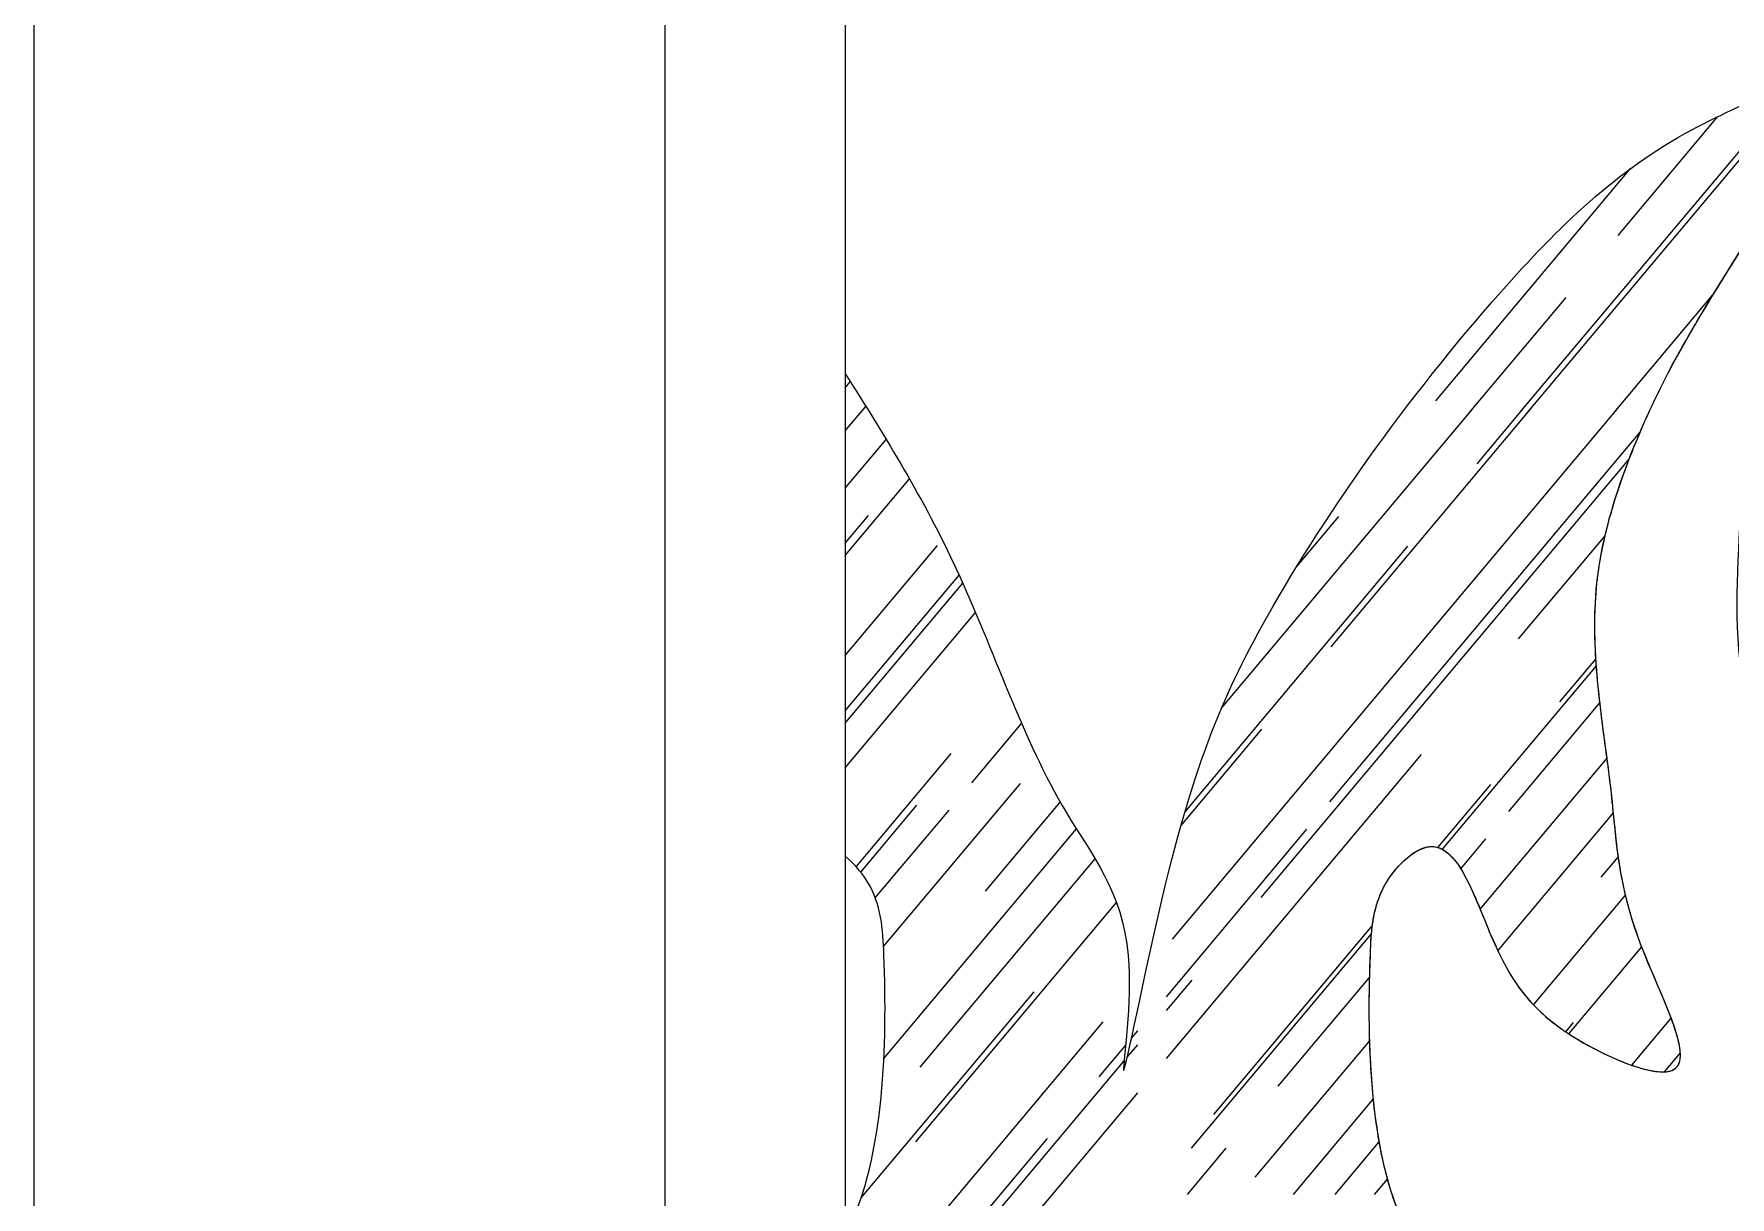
# Model space of a CAD drawing. Header units: millimetres. Extents: x 512961 to 1001058, y -961995 to -458543.
# Drawn here: x 934719.5 to 934907.7, y -884300.5 to -884171.4 of the extents above; entities that cross this region are included whole.
import ezdxf

# ---------------------------------------------------------------- set-up
doc = ezdxf.new("R2010")
doc.units = ezdxf.units.MM
doc.header["$MEASUREMENT"] = 0
doc.layers.add('内线', color=8, linetype='CONTINUOUS')
doc.layers.add('填充', color=250, linetype='CONTINUOUS', lineweight=25)
doc.layers.add('家具外线总', color=147, linetype='CONTINUOUS', lineweight=13)

msp = doc.modelspace()

# ---------------------------------------------------------------- linework, layer by layer
at = {"layer": '内线'}
msp.add_line((934809.5, -883011.33), (934809.5, -885159.02), dxfattribs=at)
at = {"layer": '填充'}
for p, q in [((934885.18, -884213.43), (934941.26, -884146.6)), ((934884.35, -884213.43), (934917.65, -884173.75)), ((934895.24, -884193.77), (934906.31, -884180.58)), ((934875, -884212.12), (934896.62, -884186.36)), ((934894.8, -884213.43), (934905.76, -884200.37)), ((934878.75, -884213.43), (934889.48, -884200.64)), ((934809.5, -884210.69), (934810.06, -884210.01)), ((934809.5, -884215.46), (934811.78, -884212.74)), ((934845.79, -884271.84), (934895.12, -884213.05)), ((934851.25, -884246.2), (934879.07, -884213.05)), ((934863.4, -884239.4), (934885.5, -884213.05)), ((934879.6, -884219.1), (934884.67, -884213.05)), ((934809.5, -884221.79), (934814.03, -884216.39)), ((934863.25, -884256.62), (934897.68, -884215.6)), ((934855.65, -884267.21), (934896.46, -884218.58)), ((934809.5, -884229.28), (934816.62, -884220.78)), ((934809.5, -884227.91), (934812.08, -884224.84)), ((934859.59, -884230.49), (934864.25, -884224.94)), ((934809.5, -884240.37), (934819.75, -884228.15)), ((934847.19, -884257.72), (934871.92, -884228.25)), ((934884.18, -884238.54), (934893.79, -884227.09)), ((934809.5, -884246.52), (934822.13, -884231.46)), ((934809.5, -884247.87), (934822.53, -884232.33)), ((934809.5, -884252.82), (934823.95, -884235.6)), ((934875.74, -884261.87), (934892.83, -884241.5)), ((934888.78, -884245.52), (934892.78, -884240.76)), ((934883.11, -884257.68), (934893.22, -884245.63)), ((934823.55, -884254.5), (934829.06, -884247.92)), ((934846.76, -884259.22), (934855.72, -884248.55)), ((934810.72, -884263.81), (934821.26, -884251.26)), ((934845.13, -884285.08), (934873.43, -884251.36)), ((934879.93, -884268.52), (934894.01, -884251.75)), ((934813.75, -884272.66), (934828.93, -884254.57)), ((934875.24, -884261.66), (934881.1, -884254.67)), ((934825.06, -884266.5), (934833.34, -884256.63)), ((934811.22, -884264.4), (934817.44, -884256.99)), ((934812.83, -884267.26), (934821.01, -884257.52)), ((934881.89, -884273.12), (934894.72, -884257.84)), ((934813.79, -884285.08), (934835.15, -884259.61)), ((934845.13, -884278.22), (934860.72, -884259.64)), ((934877.78, -884264.03), (934880.57, -884260.7)), ((934817.82, -884286.04), (934837.22, -884262.93)), ((934893.36, -884264.97), (934895.27, -884262.7)), ((934817.31, -884294.32), (934839.58, -884267.78)), ((934885.85, -884279.14), (934896.06, -884266.97)), ((934847.91, -884295.03), (934867.88, -884271.23)), ((934850.37, -884291.29), (934867.98, -884270.31)), ((934889.76, -884282.34), (934897.85, -884272.69)), ((934845.13, -884279.75), (934847.97, -884276.37)), ((934857.53, -884288.16), (934867.67, -884276.08)), ((934811.26, -884300.54), (934830.44, -884277.68)), ((934809.5, -884315.1), (934838.11, -884281)), ((934889.42, -884282.12), (934890.28, -884281.1)), ((934896.75, -884285.83), (934901.13, -884280.62)), ((934841.26, -884282.83), (934841.95, -884282.02)), ((934854.97, -884298.26), (934867.68, -884283.12)), ((934837.68, -884287.1), (934840.62, -884283.6)), ((934840.79, -884284.92), (934841.95, -884283.55)), ((934900.37, -884286.55), (934902.14, -884284.45)), ((934809.7, -884321.98), (934840.44, -884285.35)), ((934813.07, -884323.29), (934841.95, -884288.88)), ((934859.21, -884300.15), (934868.09, -884289.57)), ((934809.5, -884320.69), (934831.92, -884293.97)), ((934863.84, -884300.15), (934868.74, -884294.31)), ((934847.47, -884300.15), (934851.77, -884295.03)), ((934868.22, -884300.15), (934869.65, -884298.45))]:
    msp.add_line(p, q, dxfattribs=at)
for points, knots in [([(935025.76, -884358.52), (935028.65, -884352.45), (935043.38, -884346.35), (935061.81, -884345.07), (935072.96, -884355.99), (935075.91, -884375.03), (935045.48, -884393.55), (935025.57, -884396.48), (934989.49, -884402.04), (935006.59, -884385.62), (935006.4, -884376.21), (935007.79, -884361.44), (934983.68, -884384.86), (934960.43, -884382.25), (934928.05, -884385.31), (934906.22, -884378.24), (934888.88, -884366.15), (934873.98, -884354.01), (934869.95, -884338.44), (934863.65, -884328.3), (934872.04, -884318.93), (934876.96, -884328.93), (934882.22, -884334.74), (934890.24, -884337.49), (934897.48, -884339.34), (934906.73, -884331.89), (934889.59, -884330.42), (934884.16, -884318.41), (934871.13, -884307.07), (934867.53, -884290.04), (934867.56, -884276.02), (934868.12, -884265.95), (934876.27, -884258.5), (934881.56, -884273.54), (934886.56, -884281.92), (934906.83, -884290.46), (934895.35, -884269.87), (934894.87, -884254.25), (934890.87, -884234.49), (934897.98, -884213.35), (934905.67, -884200.14), (934924.33, -884171.4), (934908.96, -884204.29), (934909.33, -884221.25), (934907.43, -884240.99), (934914.4, -884261.18), (934929.18, -884271.22), (934943.82, -884282.36), (934956.56, -884277.68), (934970.17, -884276.15), (934979.04, -884264.77), (934991.28, -884254.02), (934991.65, -884237.29), (934984.85, -884223.39), (934972.81, -884222.63), (934959.41, -884222.31), (934959.47, -884233.32), (934957.43, -884241.31), (934962.96, -884247.32), (934968.42, -884251.54), (934977.25, -884246.19), (934969.99, -884257.07), (934961.09, -884260.44), (934948.19, -884260.71), (934933.14, -884257.66), (934928.98, -884240.25), (934930.36, -884219.72), (934928.18, -884189.89), (934953.5, -884146.24), (934994.61, -884112.67), (935029.15, -884099.67), (935066.55, -884069.23), (935031.8, -884110.44), (935035.69, -884133.71), (935033.46, -884157.27), (935041.68, -884172.91), (935057.3, -884183.27), (935073.8, -884193.57), (935090, -884192.43), (935101.61, -884191.96), (935107.34, -884178.2), (935113.99, -884200.86), (935110.55, -884218.85), (935093.1, -884229.3), (935077.32, -884231.75), (935063.4, -884233.26), (935050.34, -884230.62), (935033.95, -884230.73), (935017.23, -884237.21), (935002.65, -884246.55), (934995.29, -884253.87), (934992.8, -884258.21)], [1355.526844, 1355.526844, 1355.526844, 1355.526844, 1372.400745, 1390.948073, 1398.050741, 1409.824909, 1433.586337, 1470.404263, 1481.780508, 1494.475116, 1505.828489, 1511.648297, 1521.48889, 1558.508165, 1580.726358, 1600.130965, 1614.650722, 1634.283256, 1645.425156, 1655.429948, 1660.662688, 1668.328576, 1674.874816, 1681.752049, 1688.632786, 1693.879778, 1701.93332, 1714.834721, 1728.17107, 1743.310806, 1756.527458, 1763.580454, 1768.658485, 1777.754104, 1790.391773, 1800.677796, 1812.767516, 1826.938686, 1846.52064, 1860.41709, 1879.943153, 1894.942657, 1912.802738, 1930.895993, 1947.219853, 1960.003158, 1982.553097, 1991.188355, 2003.612399, 2013.617734, 2024.60486, 2038.108556, 2053.115786, 2063.445065, 2072.478565, 2082.88009, 2089.440644, 2096.404622, 2102.723546, 2108.241897, 2113.248322, 2117.565347, 2129.320544, 2140.575182, 2148.962334, 2165.444451, 2177.669117, 2202.605211, 2237.727752, 2300.505756, 2323.475444, 2347.159231, 2371.021139, 2401.732902, 2414.796715, 2428.381152, 2443.520287, 2461.732517, 2475.112894, 2483.761766, 2489.660037, 2499.724815, 2515.289536, 2530.764311, 2545.874959, 2555.013427, 2565.721837, 2579.098316, 2595.53645, 2610.032472, 2622.06496, 2622.06496, 2622.06496, 2622.06496]), ([(935025.76, -884358.52), (935028.65, -884352.45), (935043.38, -884346.35), (935061.81, -884345.07), (935072.96, -884355.99), (935075.91, -884375.03), (935045.48, -884393.55), (935025.57, -884396.48), (934989.49, -884402.04), (935006.59, -884385.62), (935006.4, -884376.21), (935007.79, -884361.44), (934983.68, -884384.86), (934960.43, -884382.25), (934928.05, -884385.31), (934906.22, -884378.24), (934888.88, -884366.15), (934873.98, -884354.01), (934869.95, -884338.44), (934863.65, -884328.3), (934872.04, -884318.93), (934876.96, -884328.93), (934882.22, -884334.74), (934890.24, -884337.49), (934897.48, -884339.34), (934906.73, -884331.89), (934889.59, -884330.42), (934884.16, -884318.41), (934871.13, -884307.07), (934867.53, -884290.04), (934867.56, -884276.02), (934868.12, -884265.95), (934876.27, -884258.5), (934881.56, -884273.54), (934886.56, -884281.92), (934906.83, -884290.46), (934895.35, -884269.87), (934894.87, -884254.25), (934890.87, -884234.49), (934897.98, -884213.35), (934905.67, -884200.14), (934924.33, -884171.4), (934908.96, -884204.29), (934909.33, -884221.25), (934907.43, -884240.99), (934914.4, -884261.18), (934929.18, -884271.22), (934943.82, -884282.36), (934956.56, -884277.68), (934970.17, -884276.15), (934979.04, -884264.77), (934991.28, -884254.02), (934991.65, -884237.29), (934984.85, -884223.39), (934972.81, -884222.63), (934959.41, -884222.31), (934959.47, -884233.32), (934957.43, -884241.31), (934962.96, -884247.32), (934968.42, -884251.54), (934977.25, -884246.19), (934969.99, -884257.07), (934961.09, -884260.44), (934948.19, -884260.71), (934933.14, -884257.66), (934928.98, -884240.25), (934930.36, -884219.72), (934928.18, -884189.89), (934953.5, -884146.24), (934994.61, -884112.67), (935029.15, -884099.67), (935066.55, -884069.23), (935031.8, -884110.44), (935035.69, -884133.71), (935033.46, -884157.27), (935041.68, -884172.91), (935057.3, -884183.27), (935073.8, -884193.57), (935090, -884192.43), (935101.61, -884191.96), (935107.34, -884178.2), (935113.99, -884200.86), (935110.55, -884218.85), (935093.1, -884229.3), (935077.32, -884231.75), (935063.4, -884233.26), (935050.34, -884230.62), (935033.95, -884230.73), (935017.23, -884237.21), (935002.65, -884246.55), (934995.29, -884253.87), (934992.8, -884258.21)], [1355.526844, 1355.526844, 1355.526844, 1355.526844, 1372.400745, 1390.948073, 1398.050741, 1409.824909, 1433.586337, 1470.404263, 1481.780508, 1494.475116, 1505.828489, 1511.648297, 1521.48889, 1558.508165, 1580.726358, 1600.130965, 1614.650722, 1634.283256, 1645.425156, 1655.429948, 1660.662688, 1668.328576, 1674.874816, 1681.752049, 1688.632786, 1693.879778, 1701.93332, 1714.834721, 1728.17107, 1743.310806, 1756.527458, 1763.580454, 1768.658485, 1777.754104, 1790.391773, 1800.677796, 1812.767516, 1826.938686, 1846.52064, 1860.41709, 1879.943153, 1894.942657, 1912.802738, 1930.895993, 1947.219853, 1960.003158, 1982.553097, 1991.188355, 2003.612399, 2013.617734, 2024.60486, 2038.108556, 2053.115786, 2063.445065, 2072.478565, 2082.88009, 2089.440644, 2096.404622, 2102.723546, 2108.241897, 2113.248322, 2117.565347, 2129.320544, 2140.575182, 2148.962334, 2165.444451, 2177.669117, 2202.605211, 2237.727752, 2300.505756, 2323.475444, 2347.159231, 2371.021139, 2401.732902, 2414.796715, 2428.381152, 2443.520287, 2461.732517, 2475.112894, 2483.761766, 2489.660037, 2499.724815, 2515.289536, 2530.764311, 2545.874959, 2555.013427, 2565.721837, 2579.098316, 2595.53645, 2610.032472, 2622.06496, 2622.06496, 2622.06496, 2622.06496]), ([(935025.76, -884358.52), (935028.65, -884352.45), (935043.38, -884346.35), (935061.81, -884345.07), (935072.96, -884355.99), (935075.91, -884375.03), (935045.48, -884393.55), (935025.57, -884396.48), (934989.49, -884402.04), (935006.59, -884385.62), (935006.4, -884376.21), (935007.79, -884361.44), (934983.68, -884384.86), (934960.43, -884382.25), (934928.05, -884385.31), (934906.22, -884378.24), (934888.88, -884366.15), (934873.98, -884354.01), (934869.95, -884338.44), (934863.65, -884328.3), (934872.04, -884318.93), (934876.96, -884328.93), (934882.22, -884334.74), (934890.24, -884337.49), (934897.48, -884339.34), (934906.73, -884331.89), (934889.59, -884330.42), (934884.16, -884318.41), (934871.13, -884307.07), (934867.53, -884290.04), (934867.56, -884276.02), (934868.12, -884265.95), (934876.27, -884258.5), (934881.56, -884273.54), (934886.56, -884281.92), (934906.83, -884290.46), (934895.35, -884269.87), (934894.87, -884254.25), (934890.87, -884234.49), (934897.98, -884213.35), (934905.67, -884200.14), (934924.33, -884171.4), (934908.96, -884204.29), (934909.33, -884221.25), (934907.43, -884240.99), (934914.4, -884261.18), (934929.18, -884271.22), (934943.82, -884282.36), (934956.56, -884277.68), (934970.17, -884276.15), (934979.04, -884264.77), (934991.28, -884254.02), (934991.65, -884237.29), (934984.85, -884223.39), (934972.81, -884222.63), (934959.41, -884222.31), (934959.47, -884233.32), (934957.43, -884241.31), (934962.96, -884247.32), (934968.42, -884251.54), (934977.25, -884246.19), (934969.99, -884257.07), (934961.09, -884260.44), (934948.19, -884260.71), (934933.14, -884257.66), (934928.98, -884240.25), (934930.36, -884219.72), (934928.18, -884189.89), (934953.5, -884146.24), (934994.61, -884112.67), (935029.15, -884099.67), (935066.55, -884069.23), (935031.8, -884110.44), (935035.69, -884133.71), (935033.46, -884157.27), (935041.68, -884172.91), (935057.3, -884183.27), (935073.8, -884193.57), (935090, -884192.43), (935101.61, -884191.96), (935107.34, -884178.2), (935113.99, -884200.86), (935110.55, -884218.85), (935093.1, -884229.3), (935077.32, -884231.75), (935063.4, -884233.26), (935050.34, -884230.62), (935033.95, -884230.73), (935017.23, -884237.21), (935002.65, -884246.55), (934995.29, -884253.87), (934992.8, -884258.21)], [1355.526844, 1355.526844, 1355.526844, 1355.526844, 1372.400745, 1390.948073, 1398.050741, 1409.824909, 1433.586337, 1470.404263, 1481.780508, 1494.475116, 1505.828489, 1511.648297, 1521.48889, 1558.508165, 1580.726358, 1600.130965, 1614.650722, 1634.283256, 1645.425156, 1655.429948, 1660.662688, 1668.328576, 1674.874816, 1681.752049, 1688.632786, 1693.879778, 1701.93332, 1714.834721, 1728.17107, 1743.310806, 1756.527458, 1763.580454, 1768.658485, 1777.754104, 1790.391773, 1800.677796, 1812.767516, 1826.938686, 1846.52064, 1860.41709, 1879.943153, 1894.942657, 1912.802738, 1930.895993, 1947.219853, 1960.003158, 1982.553097, 1991.188355, 2003.612399, 2013.617734, 2024.60486, 2038.108556, 2053.115786, 2063.445065, 2072.478565, 2082.88009, 2089.440644, 2096.404622, 2102.723546, 2108.241897, 2113.248322, 2117.565347, 2129.320544, 2140.575182, 2148.962334, 2165.444451, 2177.669117, 2202.605211, 2237.727752, 2300.505756, 2323.475444, 2347.159231, 2371.021139, 2401.732902, 2414.796715, 2428.381152, 2443.520287, 2461.732517, 2475.112894, 2483.761766, 2489.660037, 2499.724815, 2515.289536, 2530.764311, 2545.874959, 2555.013427, 2565.721837, 2579.098316, 2595.53645, 2610.032472, 2622.06496, 2622.06496, 2622.06496, 2622.06496]), ([(934809.5, -884209.12), (934814.05, -884216.27), (934823.29, -884231.29), (934831, -884255.48), (934842.76, -884269.59), (934838.96, -884294.61), (934846.24, -884257.71), (934854.78, -884235.81), (934877.78, -884203.42), (934900.46, -884181.26), (934919.06, -884175.84), (934922.83, -884164.26), (934912.45, -884163.66), (934902.74, -884166.18), (934887.65, -884163.02), (934873.31, -884163.15), (934860.37, -884155.77), (934849.42, -884144.38), (934847.32, -884134.66), (934842, -884114.96), (934842.48, -884119.57)], [142.968385, 142.968385, 142.968385, 142.968385, 163.975428, 188.770445, 203.259227, 213.904743, 227.989336, 257.141956, 295.271387, 318.54252, 337.517809, 339.776363, 344.405881, 355.968287, 369.33747, 380.942085, 391.45432, 406.511656, 415.340924, 426.973218, 426.973218, 426.973218, 426.973218]), ([(934809.5, -884209.12), (934814.05, -884216.27), (934823.29, -884231.29), (934831, -884255.48), (934842.76, -884269.59), (934838.96, -884294.61), (934846.24, -884257.71), (934854.78, -884235.81), (934877.78, -884203.42), (934900.46, -884181.26), (934919.06, -884175.84), (934922.83, -884164.26), (934912.45, -884163.66), (934902.74, -884166.18), (934887.65, -884163.02), (934873.31, -884163.15), (934860.37, -884155.77), (934849.42, -884144.38), (934847.43, -884135.17), (934842.92, -884118.4), (934842.5, -884118.49)], [142.968385, 142.968385, 142.968385, 142.968385, 163.975428, 188.770445, 203.259227, 213.904743, 227.989336, 257.141956, 295.271387, 318.54252, 337.517809, 339.776363, 344.405881, 355.968287, 369.33747, 380.942085, 391.45432, 406.511656, 415.340924, 425.129412, 425.129412, 425.129412, 425.129412]), ([(934899.48, -884211.63), (934901.81, -884206.82), (934904.56, -884202.21), (934908.58, -884195.85), (934908.58, -884195.84)], [1865.110539, 1865.110539, 1865.110539, 1865.110539, 1879.943153, 1879.952783, 1879.952783, 1879.952783, 1879.952783]), ([(934899.48, -884211.63), (934901.81, -884206.82), (934904.56, -884202.21), (934908.58, -884195.85), (934908.58, -884195.84)], [1865.110539, 1865.110539, 1865.110539, 1865.110539, 1879.943153, 1879.952783, 1879.952783, 1879.952783, 1879.952783]), ([(934899.48, -884211.63), (934901.81, -884206.82), (934904.56, -884202.21), (934908.58, -884195.85), (934908.58, -884195.84)], [1865.110539, 1865.110539, 1865.110539, 1865.110539, 1879.943153, 1879.952783, 1879.952783, 1879.952783, 1879.952783]), ([(934899.48, -884211.63), (934901.81, -884206.82), (934904.56, -884202.21), (934908.58, -884195.85), (934908.58, -884195.84)], [1865.110539, 1865.110539, 1865.110539, 1865.110539, 1879.943153, 1879.952783, 1879.952783, 1879.952783, 1879.952783]), ([(934895.23, -884222), (934895.89, -884220.03), (934897.28, -884216.41), (934898.74, -884213.15), (934899.48, -884211.63)], [1855.21571, 1855.21571, 1855.21571, 1855.21571, 1860.41709, 1865.110539, 1865.110539, 1865.110539, 1865.110539]), ([(934895.23, -884222), (934895.89, -884220.03), (934897.28, -884216.41), (934898.74, -884213.15), (934899.48, -884211.63)], [1855.21571, 1855.21571, 1855.21571, 1855.21571, 1860.41709, 1865.110539, 1865.110539, 1865.110539, 1865.110539]), ([(934895.23, -884222), (934895.89, -884220.03), (934897.28, -884216.41), (934898.74, -884213.15), (934899.48, -884211.63)], [1855.21571, 1855.21571, 1855.21571, 1855.21571, 1860.41709, 1865.110539, 1865.110539, 1865.110539, 1865.110539]), ([(934895.23, -884222), (934895.89, -884220.03), (934897.28, -884216.41), (934898.74, -884213.15), (934899.48, -884211.63)], [1855.21571, 1855.21571, 1855.21571, 1855.21571, 1860.41709, 1865.110539, 1865.110539, 1865.110539, 1865.110539]), ([(934892.65, -884236.79), (934892.66, -884235.3), (934892.76, -884233.28), (934893.01, -884231.28), (934893.09, -884230.77)], [1842.847174, 1842.847174, 1842.847174, 1842.847174, 1846.52064, 1847.794588, 1847.794588, 1847.794588, 1847.794588]), ([(934892.65, -884236.79), (934892.66, -884235.3), (934892.76, -884233.28), (934893.01, -884231.28), (934893.09, -884230.77)], [1842.847174, 1842.847174, 1842.847174, 1842.847174, 1846.52064, 1847.794588, 1847.794588, 1847.794588, 1847.794588]), ([(934892.65, -884236.79), (934892.66, -884235.3), (934892.76, -884233.28), (934893.01, -884231.28), (934893.09, -884230.77)], [1842.847174, 1842.847174, 1842.847174, 1842.847174, 1846.52064, 1847.794588, 1847.794588, 1847.794588, 1847.794588]), ([(934892.65, -884236.79), (934892.66, -884235.3), (934892.76, -884233.28), (934893.01, -884231.28), (934893.09, -884230.77)], [1842.847174, 1842.847174, 1842.847174, 1842.847174, 1846.52064, 1847.794588, 1847.794588, 1847.794588, 1847.794588]), ([(934894.65, -884257.22), (934894.6, -884256.7), (934894.22, -884253.05), (934893.63, -884249.19), (934893.24, -884245.8)], [1825.531223, 1825.531223, 1825.531223, 1825.531223, 1826.938686, 1835.426052, 1835.426052, 1835.426052, 1835.426052]), ([(934894.65, -884257.22), (934894.6, -884256.7), (934894.22, -884253.05), (934893.63, -884249.19), (934893.24, -884245.8)], [1825.531223, 1825.531223, 1825.531223, 1825.531223, 1826.938686, 1835.426052, 1835.426052, 1835.426052, 1835.426052]), ([(934894.65, -884257.22), (934894.6, -884256.7), (934894.22, -884253.05), (934893.63, -884249.19), (934893.24, -884245.8)], [1825.531223, 1825.531223, 1825.531223, 1825.531223, 1826.938686, 1835.426052, 1835.426052, 1835.426052, 1835.426052]), ([(934894.65, -884257.22), (934894.6, -884256.7), (934894.22, -884253.05), (934893.63, -884249.19), (934893.24, -884245.8)], [1825.531223, 1825.531223, 1825.531223, 1825.531223, 1826.938686, 1835.426052, 1835.426052, 1835.426052, 1835.426052]), ([(934874.22, -884261.59), (934874.27, -884261.58), (934874.37, -884261.57), (934874.47, -884261.56), (934874.51, -884261.56)], [1768.4813491, 1768.4813491, 1768.4813491, 1768.4813491, 1768.6584848, 1768.7905626, 1768.7905626, 1768.7905626, 1768.7905626]), ([(934874.22, -884261.59), (934874.27, -884261.58), (934874.37, -884261.57), (934874.47, -884261.56), (934874.51, -884261.56)], [1768.4813491, 1768.4813491, 1768.4813491, 1768.4813491, 1768.6584848, 1768.7905626, 1768.7905626, 1768.7905626, 1768.7905626]), ([(934874.22, -884261.59), (934874.27, -884261.58), (934874.37, -884261.57), (934874.47, -884261.56), (934874.51, -884261.56)], [1768.4813491, 1768.4813491, 1768.4813491, 1768.4813491, 1768.6584848, 1768.7905626, 1768.7905626, 1768.7905626, 1768.7905626]), ([(934874.22, -884261.59), (934874.27, -884261.58), (934874.37, -884261.57), (934874.47, -884261.56), (934874.51, -884261.56)], [1768.4813491, 1768.4813491, 1768.4813491, 1768.4813491, 1768.6584848, 1768.7905626, 1768.7905626, 1768.7905626, 1768.7905626]), ([(934809.5, -884304.8), (934811.87, -884300.11), (934814.01, -884289.31), (934813.97, -884276.02), (934813.47, -884266.89), (934810.4, -884263.36), (934809.5, -884262.65)], [1730.033475, 1730.033475, 1730.033475, 1730.033475, 1743.310806, 1756.527458, 1763.580454, 1766.308905, 1766.308905, 1766.308905, 1766.308905]), ([(934809.5, -884304.8), (934811.87, -884300.11), (934814.01, -884289.31), (934813.97, -884276.02), (934813.47, -884266.89), (934810.4, -884263.36), (934809.5, -884262.65)], [1730.033475, 1730.033475, 1730.033475, 1730.033475, 1743.310806, 1756.527458, 1763.580454, 1766.308905, 1766.308905, 1766.308905, 1766.308905]), ([(934869.31, -884265.93), (934869.42, -884265.74), (934869.69, -884265.28), (934870, -884264.82), (934870.2, -884264.56)], [1763.070115, 1763.070115, 1763.070115, 1763.070115, 1763.580454, 1764.306968, 1764.306968, 1764.306968, 1764.306968]), ([(934869.31, -884265.93), (934869.42, -884265.74), (934869.69, -884265.28), (934870, -884264.82), (934870.2, -884264.56)], [1763.070115, 1763.070115, 1763.070115, 1763.070115, 1763.580454, 1764.306968, 1764.306968, 1764.306968, 1764.306968]), ([(934869.31, -884265.93), (934869.42, -884265.74), (934869.69, -884265.28), (934870, -884264.82), (934870.2, -884264.56)], [1763.070115, 1763.070115, 1763.070115, 1763.070115, 1763.580454, 1764.306968, 1764.306968, 1764.306968, 1764.306968]), ([(934869.31, -884265.93), (934869.42, -884265.74), (934869.69, -884265.28), (934870, -884264.82), (934870.2, -884264.56)], [1763.070115, 1763.070115, 1763.070115, 1763.070115, 1763.580454, 1764.306968, 1764.306968, 1764.306968, 1764.306968]), ([(934879.77, -884268.12), (934880.09, -884268.89), (934880.54, -884270.03), (934880.98, -884271.08), (934881.12, -884271.4)], [1776.057078, 1776.057078, 1776.057078, 1776.057078, 1777.754104, 1778.530785, 1778.530785, 1778.530785, 1778.530785]), ([(934879.77, -884268.12), (934880.09, -884268.89), (934880.54, -884270.03), (934880.98, -884271.08), (934881.12, -884271.4)], [1776.057078, 1776.057078, 1776.057078, 1776.057078, 1777.754104, 1778.530785, 1778.530785, 1778.530785, 1778.530785]), ([(934879.77, -884268.12), (934880.09, -884268.89), (934880.54, -884270.03), (934880.98, -884271.08), (934881.12, -884271.4)], [1776.057078, 1776.057078, 1776.057078, 1776.057078, 1777.754104, 1778.530785, 1778.530785, 1778.530785, 1778.530785]), ([(934879.77, -884268.12), (934880.09, -884268.89), (934880.54, -884270.03), (934880.98, -884271.08), (934881.12, -884271.4)], [1776.057078, 1776.057078, 1776.057078, 1776.057078, 1777.754104, 1778.530785, 1778.530785, 1778.530785, 1778.530785]), ([(934900.39, -884278.76), (934899.52, -884276.65), (934898.4, -884274.18), (934897.56, -884271.92), (934897.49, -884271.74)], [1808.215272, 1808.215272, 1808.215272, 1808.215272, 1812.767516, 1813.162687, 1813.162687, 1813.162687, 1813.162687]), ([(934900.39, -884278.76), (934899.52, -884276.65), (934898.4, -884274.18), (934897.56, -884271.92), (934897.49, -884271.74)], [1808.215272, 1808.215272, 1808.215272, 1808.215272, 1812.767516, 1813.162687, 1813.162687, 1813.162687, 1813.162687]), ([(934900.39, -884278.76), (934899.52, -884276.65), (934898.4, -884274.18), (934897.56, -884271.92), (934897.49, -884271.74)], [1808.215272, 1808.215272, 1808.215272, 1808.215272, 1812.767516, 1813.162687, 1813.162687, 1813.162687, 1813.162687]), ([(934900.39, -884278.76), (934899.52, -884276.65), (934898.4, -884274.18), (934897.56, -884271.92), (934897.49, -884271.74)], [1808.215272, 1808.215272, 1808.215272, 1808.215272, 1812.767516, 1813.162687, 1813.162687, 1813.162687, 1813.162687]), ([(934867.66, -884276.82), (934867.68, -884275.74), (934867.72, -884274.27), (934867.78, -884272.79), (934867.8, -884272.41)], [1753.793712, 1753.793712, 1753.793712, 1753.793712, 1756.527458, 1757.504273, 1757.504273, 1757.504273, 1757.504273]), ([(934867.66, -884276.82), (934867.68, -884275.74), (934867.72, -884274.27), (934867.78, -884272.79), (934867.8, -884272.41)], [1753.793712, 1753.793712, 1753.793712, 1753.793712, 1756.527458, 1757.504273, 1757.504273, 1757.504273, 1757.504273]), ([(934867.66, -884276.82), (934867.68, -884275.74), (934867.72, -884274.27), (934867.78, -884272.79), (934867.8, -884272.41)], [1753.793712, 1753.793712, 1753.793712, 1753.793712, 1756.527458, 1757.504273, 1757.504273, 1757.504273, 1757.504273]), ([(934867.66, -884276.82), (934867.68, -884275.74), (934867.72, -884274.27), (934867.78, -884272.79), (934867.8, -884272.41)], [1753.793712, 1753.793712, 1753.793712, 1753.793712, 1756.527458, 1757.504273, 1757.504273, 1757.504273, 1757.504273]), ([(934889.05, -884281.86), (934889.31, -884282.04), (934889.78, -884282.36), (934890.27, -884282.67), (934890.48, -884282.79)], [1789.662468, 1789.662468, 1789.662468, 1789.662468, 1790.391773, 1790.899321, 1790.899321, 1790.899321, 1790.899321]), ([(934889.05, -884281.86), (934889.31, -884282.04), (934889.78, -884282.36), (934890.27, -884282.67), (934890.48, -884282.79)], [1789.662468, 1789.662468, 1789.662468, 1789.662468, 1790.391773, 1790.899321, 1790.899321, 1790.899321, 1790.899321]), ([(934889.05, -884281.86), (934889.31, -884282.04), (934889.78, -884282.36), (934890.27, -884282.67), (934890.48, -884282.79)], [1789.662468, 1789.662468, 1789.662468, 1789.662468, 1790.391773, 1790.899321, 1790.899321, 1790.899321, 1790.899321]), ([(934889.05, -884281.86), (934889.31, -884282.04), (934889.78, -884282.36), (934890.27, -884282.67), (934890.48, -884282.79)], [1789.662468, 1789.662468, 1789.662468, 1789.662468, 1790.391773, 1790.899321, 1790.899321, 1790.899321, 1790.899321]), ([(934868.79, -884294.61), (934868.47, -884292.87), (934868.08, -884289.87), (934867.85, -884286.9), (934867.79, -884285.68)], [1738.951469, 1738.951469, 1738.951469, 1738.951469, 1743.310806, 1746.372591, 1746.372591, 1746.372591, 1746.372591]), ([(934868.79, -884294.61), (934868.47, -884292.87), (934868.08, -884289.87), (934867.85, -884286.9), (934867.79, -884285.68)], [1738.951469, 1738.951469, 1738.951469, 1738.951469, 1743.310806, 1746.372591, 1746.372591, 1746.372591, 1746.372591]), ([(934868.79, -884294.61), (934868.47, -884292.87), (934868.08, -884289.87), (934867.85, -884286.9), (934867.79, -884285.68)], [1738.951469, 1738.951469, 1738.951469, 1738.951469, 1743.310806, 1746.372591, 1746.372591, 1746.372591, 1746.372591]), ([(934868.79, -884294.61), (934868.47, -884292.87), (934868.08, -884289.87), (934867.85, -884286.9), (934867.79, -884285.68)], [1738.951469, 1738.951469, 1738.951469, 1738.951469, 1743.310806, 1746.372591, 1746.372591, 1746.372591, 1746.372591]), ([(934901.54, -884286.21), (934901.55, -884286.21), (934901.6, -884286.17), (934901.65, -884286.13), (934901.69, -884286.09)], [1800.6395435, 1800.6395435, 1800.6395435, 1800.6395435, 1800.6777958, 1800.9487569, 1800.9487569, 1800.9487569, 1800.9487569]), ([(934901.54, -884286.21), (934901.55, -884286.21), (934901.6, -884286.17), (934901.65, -884286.13), (934901.69, -884286.09)], [1800.6395435, 1800.6395435, 1800.6395435, 1800.6395435, 1800.6777958, 1800.9487569, 1800.9487569, 1800.9487569, 1800.9487569]), ([(934901.54, -884286.21), (934901.55, -884286.21), (934901.6, -884286.17), (934901.65, -884286.13), (934901.69, -884286.09)], [1800.6395435, 1800.6395435, 1800.6395435, 1800.6395435, 1800.6777958, 1800.9487569, 1800.9487569, 1800.9487569, 1800.9487569]), ([(934901.54, -884286.21), (934901.55, -884286.21), (934901.6, -884286.17), (934901.65, -884286.13), (934901.69, -884286.09)], [1800.6395435, 1800.6395435, 1800.6395435, 1800.6395435, 1800.6777958, 1800.9487569, 1800.9487569, 1800.9487569, 1800.9487569])]:
    msp.add_open_spline(points, degree=3, knots=knots, dxfattribs=at)
for points in [[(934893.09, -884230.77), (934893.53, -884227.77), (934894.3, -884224.82), (934895.23, -884222)], [(934893.09, -884230.77), (934893.53, -884227.77), (934894.3, -884224.82), (934895.23, -884222)], [(934893.09, -884230.77), (934893.53, -884227.77), (934894.3, -884224.82), (934895.23, -884222)], [(934893.09, -884230.77), (934893.53, -884227.77), (934894.3, -884224.82), (934895.23, -884222)], [(934893.24, -884245.8), (934892.9, -884242.83), (934892.64, -884239.81), (934892.65, -884236.79)], [(934893.24, -884245.8), (934892.9, -884242.83), (934892.64, -884239.81), (934892.65, -884236.79)], [(934893.24, -884245.8), (934892.9, -884242.83), (934892.64, -884239.81), (934892.65, -884236.79)], [(934893.24, -884245.8), (934892.9, -884242.83), (934892.64, -884239.81), (934892.65, -884236.79)], [(934895.74, -884265.51), (934895.16, -884262.6), (934894.93, -884259.94), (934894.65, -884257.22)], [(934895.74, -884265.51), (934895.16, -884262.6), (934894.93, -884259.94), (934894.65, -884257.22)], [(934895.74, -884265.51), (934895.16, -884262.6), (934894.93, -884259.94), (934894.65, -884257.22)], [(934895.74, -884265.51), (934895.16, -884262.6), (934894.93, -884259.94), (934894.65, -884257.22)], [(934872.21, -884262.53), (934872.41, -884262.37), (934872.62, -884262.23), (934872.83, -884262.11)], [(934872.21, -884262.53), (934872.41, -884262.37), (934872.62, -884262.23), (934872.83, -884262.11)], [(934872.21, -884262.53), (934872.41, -884262.37), (934872.62, -884262.23), (934872.83, -884262.11)], [(934872.21, -884262.53), (934872.41, -884262.37), (934872.62, -884262.23), (934872.83, -884262.11)], [(934872.83, -884262.11), (934873.04, -884261.99), (934873.25, -884261.89), (934873.45, -884261.8)], [(934872.83, -884262.11), (934873.04, -884261.99), (934873.25, -884261.89), (934873.45, -884261.8)], [(934872.83, -884262.11), (934873.04, -884261.99), (934873.25, -884261.89), (934873.45, -884261.8)], [(934872.83, -884262.11), (934873.04, -884261.99), (934873.25, -884261.89), (934873.45, -884261.8)], [(934873.45, -884261.8), (934873.61, -884261.74), (934873.76, -884261.69), (934873.92, -884261.65)], [(934873.45, -884261.8), (934873.61, -884261.74), (934873.76, -884261.69), (934873.92, -884261.65)], [(934873.45, -884261.8), (934873.61, -884261.74), (934873.76, -884261.69), (934873.92, -884261.65)], [(934873.45, -884261.8), (934873.61, -884261.74), (934873.76, -884261.69), (934873.92, -884261.65)], [(934873.92, -884261.65), (934874.02, -884261.62), (934874.12, -884261.6), (934874.22, -884261.59)], [(934873.92, -884261.65), (934874.02, -884261.62), (934874.12, -884261.6), (934874.22, -884261.59)], [(934873.92, -884261.65), (934874.02, -884261.62), (934874.12, -884261.6), (934874.22, -884261.59)], [(934873.92, -884261.65), (934874.02, -884261.62), (934874.12, -884261.6), (934874.22, -884261.59)], [(934874.51, -884261.56), (934874.61, -884261.56), (934874.7, -884261.56), (934874.8, -884261.57)], [(934874.51, -884261.56), (934874.61, -884261.56), (934874.7, -884261.56), (934874.8, -884261.57)], [(934874.51, -884261.56), (934874.61, -884261.56), (934874.7, -884261.56), (934874.8, -884261.57)], [(934874.51, -884261.56), (934874.61, -884261.56), (934874.7, -884261.56), (934874.8, -884261.57)], [(934874.8, -884261.57), (934874.89, -884261.58), (934874.99, -884261.6), (934875.08, -884261.62)], [(934874.8, -884261.57), (934874.89, -884261.58), (934874.99, -884261.6), (934875.08, -884261.62)], [(934874.8, -884261.57), (934874.89, -884261.58), (934874.99, -884261.6), (934875.08, -884261.62)], [(934874.8, -884261.57), (934874.89, -884261.58), (934874.99, -884261.6), (934875.08, -884261.62)], [(934875.08, -884261.62), (934875.17, -884261.64), (934875.26, -884261.67), (934875.35, -884261.7)], [(934875.08, -884261.62), (934875.17, -884261.64), (934875.26, -884261.67), (934875.35, -884261.7)], [(934875.08, -884261.62), (934875.17, -884261.64), (934875.26, -884261.67), (934875.35, -884261.7)], [(934875.08, -884261.62), (934875.17, -884261.64), (934875.26, -884261.67), (934875.35, -884261.7)], [(934875.35, -884261.7), (934875.44, -884261.73), (934875.53, -884261.77), (934875.62, -884261.81)], [(934875.35, -884261.7), (934875.44, -884261.73), (934875.53, -884261.77), (934875.62, -884261.81)], [(934875.35, -884261.7), (934875.44, -884261.73), (934875.53, -884261.77), (934875.62, -884261.81)], [(934875.35, -884261.7), (934875.44, -884261.73), (934875.53, -884261.77), (934875.62, -884261.81)], [(934875.62, -884261.81), (934875.71, -884261.85), (934875.79, -884261.9), (934875.88, -884261.95)], [(934875.62, -884261.81), (934875.71, -884261.85), (934875.79, -884261.9), (934875.88, -884261.95)], [(934875.62, -884261.81), (934875.71, -884261.85), (934875.79, -884261.9), (934875.88, -884261.95)], [(934875.62, -884261.81), (934875.71, -884261.85), (934875.79, -884261.9), (934875.88, -884261.95)], [(934875.88, -884261.95), (934876.01, -884262.03), (934876.13, -884262.11), (934876.26, -884262.21)], [(934875.88, -884261.95), (934876.01, -884262.03), (934876.13, -884262.11), (934876.26, -884262.21)], [(934875.88, -884261.95), (934876.01, -884262.03), (934876.13, -884262.11), (934876.26, -884262.21)], [(934875.88, -884261.95), (934876.01, -884262.03), (934876.13, -884262.11), (934876.26, -884262.21)], [(934876.26, -884262.21), (934876.42, -884262.34), (934876.58, -884262.49), (934876.74, -884262.66)], [(934876.26, -884262.21), (934876.42, -884262.34), (934876.58, -884262.49), (934876.74, -884262.66)], [(934876.26, -884262.21), (934876.42, -884262.34), (934876.58, -884262.49), (934876.74, -884262.66)], [(934876.26, -884262.21), (934876.42, -884262.34), (934876.58, -884262.49), (934876.74, -884262.66)], [(934870.2, -884264.56), (934870.53, -884264.12), (934870.91, -884263.69), (934871.3, -884263.31)], [(934870.2, -884264.56), (934870.53, -884264.12), (934870.91, -884263.69), (934871.3, -884263.31)], [(934870.2, -884264.56), (934870.53, -884264.12), (934870.91, -884263.69), (934871.3, -884263.31)], [(934870.2, -884264.56), (934870.53, -884264.12), (934870.91, -884263.69), (934871.3, -884263.31)], [(934871.3, -884263.31), (934871.59, -884263.02), (934871.9, -884262.76), (934872.21, -884262.53)], [(934871.3, -884263.31), (934871.59, -884263.02), (934871.9, -884262.76), (934872.21, -884262.53)], [(934871.3, -884263.31), (934871.59, -884263.02), (934871.9, -884262.76), (934872.21, -884262.53)], [(934871.3, -884263.31), (934871.59, -884263.02), (934871.9, -884262.76), (934872.21, -884262.53)], [(934876.74, -884262.66), (934876.9, -884262.82), (934877.05, -884263), (934877.2, -884263.19)], [(934876.74, -884262.66), (934876.9, -884262.82), (934877.05, -884263), (934877.2, -884263.19)], [(934876.74, -884262.66), (934876.9, -884262.82), (934877.05, -884263), (934877.2, -884263.19)], [(934876.74, -884262.66), (934876.9, -884262.82), (934877.05, -884263), (934877.2, -884263.19)], [(934877.2, -884263.19), (934877.42, -884263.48), (934877.64, -884263.8), (934877.85, -884264.15)], [(934877.2, -884263.19), (934877.42, -884263.48), (934877.64, -884263.8), (934877.85, -884264.15)], [(934877.2, -884263.19), (934877.42, -884263.48), (934877.64, -884263.8), (934877.85, -884264.15)], [(934877.2, -884263.19), (934877.42, -884263.48), (934877.64, -884263.8), (934877.85, -884264.15)], [(934877.85, -884264.15), (934878.27, -884264.83), (934878.67, -884265.62), (934879.04, -884266.44)], [(934877.85, -884264.15), (934878.27, -884264.83), (934878.67, -884265.62), (934879.04, -884266.44)], [(934877.85, -884264.15), (934878.27, -884264.83), (934878.67, -884265.62), (934879.04, -884266.44)], [(934877.85, -884264.15), (934878.27, -884264.83), (934878.67, -884265.62), (934879.04, -884266.44)], [(934868.68, -884267.33), (934868.86, -884266.86), (934869.06, -884266.39), (934869.31, -884265.93)], [(934868.68, -884267.33), (934868.86, -884266.86), (934869.06, -884266.39), (934869.31, -884265.93)], [(934868.68, -884267.33), (934868.86, -884266.86), (934869.06, -884266.39), (934869.31, -884265.93)], [(934868.68, -884267.33), (934868.86, -884266.86), (934869.06, -884266.39), (934869.31, -884265.93)], [(934897.49, -884271.74), (934896.67, -884269.49), (934896.13, -884267.45), (934895.74, -884265.51)], [(934897.49, -884271.74), (934896.67, -884269.49), (934896.13, -884267.45), (934895.74, -884265.51)], [(934897.49, -884271.74), (934896.67, -884269.49), (934896.13, -884267.45), (934895.74, -884265.51)], [(934897.49, -884271.74), (934896.67, -884269.49), (934896.13, -884267.45), (934895.74, -884265.51)], [(934868.26, -884268.76), (934868.37, -884268.28), (934868.51, -884267.8), (934868.68, -884267.33)], [(934868.26, -884268.76), (934868.37, -884268.28), (934868.51, -884267.8), (934868.68, -884267.33)], [(934868.26, -884268.76), (934868.37, -884268.28), (934868.51, -884267.8), (934868.68, -884267.33)], [(934868.26, -884268.76), (934868.37, -884268.28), (934868.51, -884267.8), (934868.68, -884267.33)], [(934879.04, -884266.44), (934879.29, -884266.98), (934879.53, -884267.55), (934879.77, -884268.12)], [(934879.04, -884266.44), (934879.29, -884266.98), (934879.53, -884267.55), (934879.77, -884268.12)], [(934879.04, -884266.44), (934879.29, -884266.98), (934879.53, -884267.55), (934879.77, -884268.12)], [(934879.04, -884266.44), (934879.29, -884266.98), (934879.53, -884267.55), (934879.77, -884268.12)], [(934867.99, -884270.21), (934868.06, -884269.72), (934868.14, -884269.24), (934868.26, -884268.76)], [(934867.99, -884270.21), (934868.06, -884269.72), (934868.14, -884269.24), (934868.26, -884268.76)], [(934867.99, -884270.21), (934868.06, -884269.72), (934868.14, -884269.24), (934868.26, -884268.76)], [(934867.99, -884270.21), (934868.06, -884269.72), (934868.14, -884269.24), (934868.26, -884268.76)], [(934867.8, -884272.41), (934867.84, -884271.67), (934867.89, -884270.94), (934867.99, -884270.21)], [(934867.8, -884272.41), (934867.84, -884271.67), (934867.89, -884270.94), (934867.99, -884270.21)], [(934867.8, -884272.41), (934867.84, -884271.67), (934867.89, -884270.94), (934867.99, -884270.21)], [(934867.8, -884272.41), (934867.84, -884271.67), (934867.89, -884270.94), (934867.99, -884270.21)], [(934881.12, -884271.4), (934881.78, -884272.94), (934882.44, -884274.3), (934883.16, -884275.54)], [(934881.12, -884271.4), (934881.78, -884272.94), (934882.44, -884274.3), (934883.16, -884275.54)], [(934881.12, -884271.4), (934881.78, -884272.94), (934882.44, -884274.3), (934883.16, -884275.54)], [(934881.12, -884271.4), (934881.78, -884272.94), (934882.44, -884274.3), (934883.16, -884275.54)], [(934883.16, -884275.54), (934883.64, -884276.36), (934884.16, -884277.13), (934884.73, -884277.86)], [(934883.16, -884275.54), (934883.64, -884276.36), (934884.16, -884277.13), (934884.73, -884277.86)], [(934883.16, -884275.54), (934883.64, -884276.36), (934884.16, -884277.13), (934884.73, -884277.86)], [(934883.16, -884275.54), (934883.64, -884276.36), (934884.16, -884277.13), (934884.73, -884277.86)], [(934867.79, -884285.68), (934867.62, -884282.71), (934867.6, -884279.77), (934867.66, -884276.82)], [(934867.79, -884285.68), (934867.62, -884282.71), (934867.6, -884279.77), (934867.66, -884276.82)], [(934867.79, -884285.68), (934867.62, -884282.71), (934867.6, -884279.77), (934867.66, -884276.82)], [(934867.79, -884285.68), (934867.62, -884282.71), (934867.6, -884279.77), (934867.66, -884276.82)], [(934884.73, -884277.86), (934885.31, -884278.58), (934885.94, -884279.27), (934886.65, -884279.93)], [(934884.73, -884277.86), (934885.31, -884278.58), (934885.94, -884279.27), (934886.65, -884279.93)], [(934884.73, -884277.86), (934885.31, -884278.58), (934885.94, -884279.27), (934886.65, -884279.93)], [(934884.73, -884277.86), (934885.31, -884278.58), (934885.94, -884279.27), (934886.65, -884279.93)], [(934901.82, -884282.69), (934901.5, -884281.53), (934900.98, -884280.18), (934900.39, -884278.76)], [(934901.82, -884282.69), (934901.5, -884281.53), (934900.98, -884280.18), (934900.39, -884278.76)], [(934901.82, -884282.69), (934901.5, -884281.53), (934900.98, -884280.18), (934900.39, -884278.76)], [(934901.82, -884282.69), (934901.5, -884281.53), (934900.98, -884280.18), (934900.39, -884278.76)], [(934886.65, -884279.93), (934887.36, -884280.59), (934888.15, -884281.23), (934889.05, -884281.86)], [(934886.65, -884279.93), (934887.36, -884280.59), (934888.15, -884281.23), (934889.05, -884281.86)], [(934886.65, -884279.93), (934887.36, -884280.59), (934888.15, -884281.23), (934889.05, -884281.86)], [(934886.65, -884279.93), (934887.36, -884280.59), (934888.15, -884281.23), (934889.05, -884281.86)], [(934890.48, -884282.79), (934890.98, -884283.1), (934891.51, -884283.41), (934892.05, -884283.7)], [(934890.48, -884282.79), (934890.98, -884283.1), (934891.51, -884283.41), (934892.05, -884283.7)], [(934890.48, -884282.79), (934890.98, -884283.1), (934891.51, -884283.41), (934892.05, -884283.7)], [(934890.48, -884282.79), (934890.98, -884283.1), (934891.51, -884283.41), (934892.05, -884283.7)], [(934902.09, -884283.98), (934902.04, -884283.59), (934901.94, -884283.15), (934901.82, -884282.69)], [(934902.09, -884283.98), (934902.04, -884283.59), (934901.94, -884283.15), (934901.82, -884282.69)], [(934902.09, -884283.98), (934902.04, -884283.59), (934901.94, -884283.15), (934901.82, -884282.69)], [(934902.09, -884283.98), (934902.04, -884283.59), (934901.94, -884283.15), (934901.82, -884282.69)], [(934892.05, -884283.7), (934893.13, -884284.29), (934894.26, -884284.84), (934895.36, -884285.3)], [(934892.05, -884283.7), (934893.13, -884284.29), (934894.26, -884284.84), (934895.36, -884285.3)], [(934892.05, -884283.7), (934893.13, -884284.29), (934894.26, -884284.84), (934895.36, -884285.3)], [(934892.05, -884283.7), (934893.13, -884284.29), (934894.26, -884284.84), (934895.36, -884285.3)], [(934902.14, -884284.81), (934902.15, -884284.56), (934902.13, -884284.28), (934902.09, -884283.98)], [(934902.14, -884284.81), (934902.15, -884284.56), (934902.13, -884284.28), (934902.09, -884283.98)], [(934902.14, -884284.81), (934902.15, -884284.56), (934902.13, -884284.28), (934902.09, -884283.98)], [(934902.14, -884284.81), (934902.15, -884284.56), (934902.13, -884284.28), (934902.09, -884283.98)], [(934902.11, -884285.17), (934902.13, -884285.06), (934902.14, -884284.94), (934902.14, -884284.81)], [(934902.11, -884285.17), (934902.13, -884285.06), (934902.14, -884284.94), (934902.14, -884284.81)], [(934902.11, -884285.17), (934902.13, -884285.06), (934902.14, -884284.94), (934902.14, -884284.81)], [(934902.11, -884285.17), (934902.13, -884285.06), (934902.14, -884284.94), (934902.14, -884284.81)], [(934895.36, -884285.3), (934896.18, -884285.64), (934896.99, -884285.93), (934897.73, -884286.14)], [(934895.36, -884285.3), (934896.18, -884285.64), (934896.99, -884285.93), (934897.73, -884286.14)], [(934895.36, -884285.3), (934896.18, -884285.64), (934896.99, -884285.93), (934897.73, -884286.14)], [(934895.36, -884285.3), (934896.18, -884285.64), (934896.99, -884285.93), (934897.73, -884286.14)], [(934897.73, -884286.14), (934898.23, -884286.29), (934898.71, -884286.4), (934899.15, -884286.47)], [(934897.73, -884286.14), (934898.23, -884286.29), (934898.71, -884286.4), (934899.15, -884286.47)], [(934897.73, -884286.14), (934898.23, -884286.29), (934898.71, -884286.4), (934899.15, -884286.47)], [(934897.73, -884286.14), (934898.23, -884286.29), (934898.71, -884286.4), (934899.15, -884286.47)], [(934899.15, -884286.47), (934899.48, -884286.52), (934899.79, -884286.55), (934900.08, -884286.56)], [(934899.15, -884286.47), (934899.48, -884286.52), (934899.79, -884286.55), (934900.08, -884286.56)], [(934899.15, -884286.47), (934899.48, -884286.52), (934899.79, -884286.55), (934900.08, -884286.56)], [(934899.15, -884286.47), (934899.48, -884286.52), (934899.79, -884286.55), (934900.08, -884286.56)], [(934900.08, -884286.56), (934900.27, -884286.56), (934900.45, -884286.55), (934900.61, -884286.54)], [(934900.08, -884286.56), (934900.27, -884286.56), (934900.45, -884286.55), (934900.61, -884286.54)], [(934900.08, -884286.56), (934900.27, -884286.56), (934900.45, -884286.55), (934900.61, -884286.54)], [(934900.08, -884286.56), (934900.27, -884286.56), (934900.45, -884286.55), (934900.61, -884286.54)], [(934900.61, -884286.54), (934900.74, -884286.52), (934900.86, -884286.5), (934900.97, -884286.47)], [(934900.61, -884286.54), (934900.74, -884286.52), (934900.86, -884286.5), (934900.97, -884286.47)], [(934900.61, -884286.54), (934900.74, -884286.52), (934900.86, -884286.5), (934900.97, -884286.47)], [(934900.61, -884286.54), (934900.74, -884286.52), (934900.86, -884286.5), (934900.97, -884286.47)], [(934900.97, -884286.47), (934901.04, -884286.45), (934901.11, -884286.43), (934901.18, -884286.41)], [(934900.97, -884286.47), (934901.04, -884286.45), (934901.11, -884286.43), (934901.18, -884286.41)], [(934900.97, -884286.47), (934901.04, -884286.45), (934901.11, -884286.43), (934901.18, -884286.41)], [(934900.97, -884286.47), (934901.04, -884286.45), (934901.11, -884286.43), (934901.18, -884286.41)], [(934901.18, -884286.41), (934901.25, -884286.38), (934901.31, -884286.35), (934901.37, -884286.32)], [(934901.18, -884286.41), (934901.25, -884286.38), (934901.31, -884286.35), (934901.37, -884286.32)], [(934901.18, -884286.41), (934901.25, -884286.38), (934901.31, -884286.35), (934901.37, -884286.32)], [(934901.18, -884286.41), (934901.25, -884286.38), (934901.31, -884286.35), (934901.37, -884286.32)], [(934901.37, -884286.32), (934901.43, -884286.29), (934901.49, -884286.25), (934901.54, -884286.21)], [(934901.37, -884286.32), (934901.43, -884286.29), (934901.49, -884286.25), (934901.54, -884286.21)], [(934901.37, -884286.32), (934901.43, -884286.29), (934901.49, -884286.25), (934901.54, -884286.21)], [(934901.37, -884286.32), (934901.43, -884286.29), (934901.49, -884286.25), (934901.54, -884286.21)], [(934901.69, -884286.09), (934901.74, -884286.04), (934901.78, -884286), (934901.82, -884285.94)], [(934901.69, -884286.09), (934901.74, -884286.04), (934901.78, -884286), (934901.82, -884285.94)], [(934901.69, -884286.09), (934901.74, -884286.04), (934901.78, -884286), (934901.82, -884285.94)], [(934901.69, -884286.09), (934901.74, -884286.04), (934901.78, -884286), (934901.82, -884285.94)], [(934901.82, -884285.94), (934901.86, -884285.89), (934901.89, -884285.84), (934901.92, -884285.78)], [(934901.82, -884285.94), (934901.86, -884285.89), (934901.89, -884285.84), (934901.92, -884285.78)], [(934901.82, -884285.94), (934901.86, -884285.89), (934901.89, -884285.84), (934901.92, -884285.78)], [(934901.82, -884285.94), (934901.86, -884285.89), (934901.89, -884285.84), (934901.92, -884285.78)], [(934901.92, -884285.78), (934901.95, -884285.72), (934901.98, -884285.66), (934902, -884285.59)], [(934901.92, -884285.78), (934901.95, -884285.72), (934901.98, -884285.66), (934902, -884285.59)], [(934901.92, -884285.78), (934901.95, -884285.72), (934901.98, -884285.66), (934902, -884285.59)], [(934901.92, -884285.78), (934901.95, -884285.72), (934901.98, -884285.66), (934902, -884285.59)], [(934902, -884285.59), (934902.03, -884285.53), (934902.05, -884285.46), (934902.07, -884285.39)], [(934902, -884285.59), (934902.03, -884285.53), (934902.05, -884285.46), (934902.07, -884285.39)], [(934902, -884285.59), (934902.03, -884285.53), (934902.05, -884285.46), (934902.07, -884285.39)], [(934902, -884285.59), (934902.03, -884285.53), (934902.05, -884285.46), (934902.07, -884285.39)], [(934902.07, -884285.39), (934902.09, -884285.32), (934902.1, -884285.25), (934902.11, -884285.17)], [(934902.07, -884285.39), (934902.09, -884285.32), (934902.1, -884285.25), (934902.11, -884285.17)], [(934902.07, -884285.39), (934902.09, -884285.32), (934902.1, -884285.25), (934902.11, -884285.17)], [(934902.07, -884285.39), (934902.09, -884285.32), (934902.1, -884285.25), (934902.11, -884285.17)], [(934870.24, -884300.42), (934869.62, -884298.53), (934869.15, -884296.59), (934868.79, -884294.61)], [(934870.24, -884300.42), (934869.62, -884298.53), (934869.15, -884296.59), (934868.79, -884294.61)], [(934870.24, -884300.42), (934869.62, -884298.53), (934869.15, -884296.59), (934868.79, -884294.61)], [(934870.24, -884300.42), (934869.62, -884298.53), (934869.15, -884296.59), (934868.79, -884294.61)], [(934871.91, -884304.52), (934871.26, -884303.2), (934870.71, -884301.83), (934870.24, -884300.42)], [(934871.91, -884304.52), (934871.26, -884303.2), (934870.71, -884301.83), (934870.24, -884300.42)], [(934871.91, -884304.52), (934871.26, -884303.2), (934870.71, -884301.83), (934870.24, -884300.42)], [(934871.91, -884304.52), (934871.26, -884303.2), (934870.71, -884301.83), (934870.24, -884300.42)]]:
    msp.add_open_spline(points, degree=3, dxfattribs=at)
at = {"layer": '家具外线总', "color": 147}
for p, q in [((934719.5, -882837.91), (934719.5, -885302.91)), ((934789.5, -882987.91), (934789.5, -885182.91)), ((934789.5, -882987.91), (934789.5, -885182.91))]:
    msp.add_line(p, q, dxfattribs=at)

doc.saveas('drawing.dxf')
